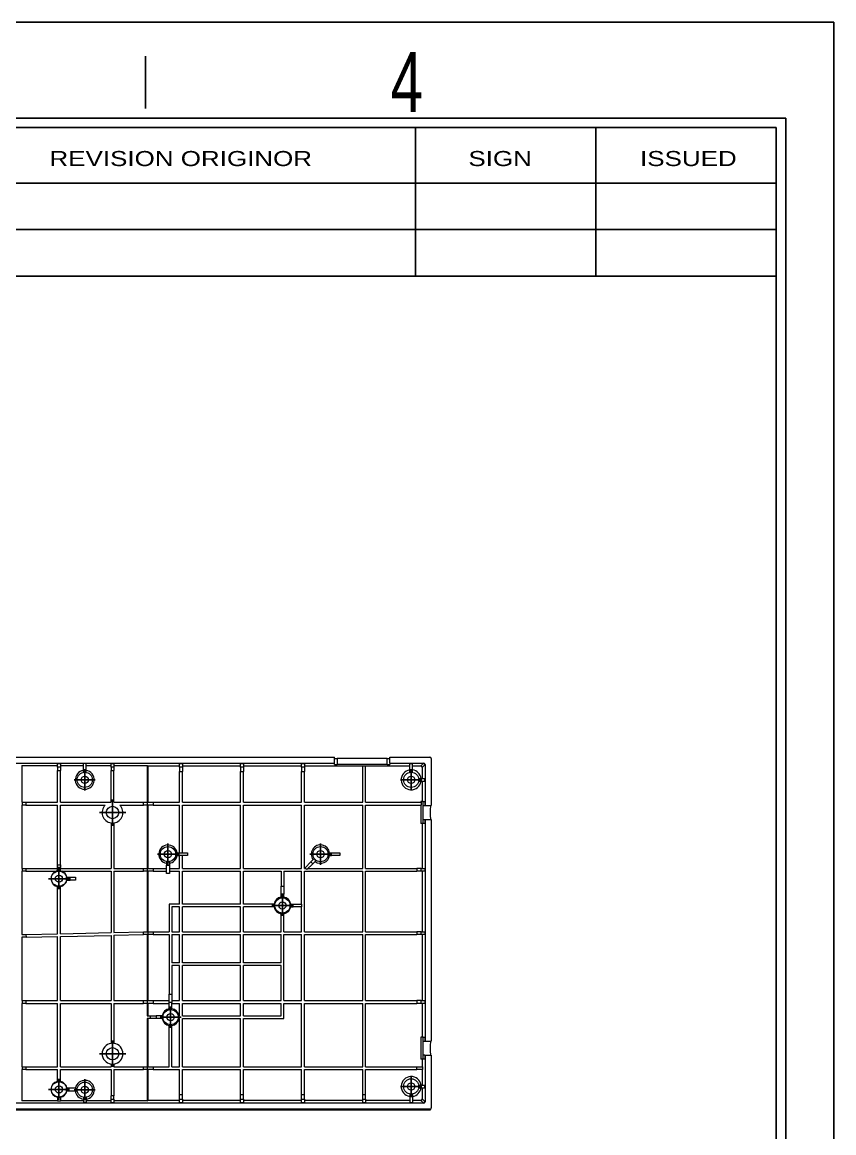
# Model space of a CAD drawing. Header units: millimetres. Extents: x 6 to 1033, y 5 to 730.
# Drawn here: x 740.2 to 1032.9, y 329.8 to 730.4 of the extents above; entities that cross this region are included whole.
import ezdxf

# ---------------------------------------------------------------- set-up
doc = ezdxf.new("R2010")
doc.units = ezdxf.units.MM
doc.header["$LTSCALE"] = 3.5
doc.layers.add('SLD-0', color=179, linetype='Continuous')
doc.styles.add('SLDTEXTSTYLE11', font='ARIAL.TTF', dxfattribs={"width": 1.2324})
doc.styles.add('SLDTEXTSTYLE6', font='GOTHIC.TTF', dxfattribs={"width": 0.7304})

# ---------------------------------------------------------------- blocks, each defined once
blk = doc.blocks.new('SW_CENTERMARKSYMBOL_4')
at = {"layer": 'SLD-0', "color": 0}
for p, q in [((-2.5, 0), (-3.8, 0)), ((0, 0), (-2.5, 0)), ((0, 2.5), (0, 3.8)), ((0, 0), (0, 2.5)), ((0, 0), (0, -2.5)), ((0, 0), (2.5, 0)), ((2.5, 0), (3.8, 0)), ((0, -2.5), (0, -3.8))]:
    blk.add_line(p, q, dxfattribs=at)
blk = doc.blocks.new('SW_CENTERMARKSYMBOL_5')
at = {"layer": 'SLD-0', "color": 0}
for p, q in [((-2.5, 0), (-3.8, 0)), ((0, 0), (-2.5, 0)), ((0, 2.5), (0, 3.8)), ((0, 0), (0, 2.5)), ((0, 0), (0, -2.5)), ((0, 0), (2.5, 0)), ((2.5, 0), (3.8, 0)), ((0, -2.5), (0, -3.8))]:
    blk.add_line(p, q, dxfattribs=at)
blk = doc.blocks.new('SW_CENTERMARKSYMBOL_6')
at = {"layer": 'SLD-0', "color": 0}
for p, q in [((-2.5, 0), (-3.8, 0)), ((0, 0), (-2.5, 0)), ((0, 2.5), (0, 3.8)), ((0, 0), (0, 2.5)), ((0, 0), (0, -2.5)), ((0, 0), (2.5, 0)), ((2.5, 0), (3.8, 0)), ((0, -2.5), (0, -3.8))]:
    blk.add_line(p, q, dxfattribs=at)
blk = doc.blocks.new('SW_CENTERMARKSYMBOL_8')
at = {"layer": 'SLD-0', "color": 0}
for p, q in [((-2.5, 0), (-3.8, 0)), ((0, 0), (-2.5, 0)), ((0, 2.5), (0, 3.8)), ((0, 0), (0, 2.5)), ((0, 0), (0, -2.5)), ((0, 0), (2.5, 0)), ((2.5, 0), (3.8, 0)), ((0, -2.5), (0, -3.8))]:
    blk.add_line(p, q, dxfattribs=at)
blk = doc.blocks.new('SW_CENTERMARKSYMBOL_9')
at = {"layer": 'SLD-0', "color": 0}
for p, q in [((-2.5, 0), (-3.8, 0)), ((0, 0), (-2.5, 0)), ((0, 2.5), (0, 3.8)), ((0, 0), (0, 2.5)), ((0, 0), (0, -2.5)), ((0, 0), (2.5, 0)), ((2.5, 0), (3.8, 0)), ((0, -2.5), (0, -3.8))]:
    blk.add_line(p, q, dxfattribs=at)
blk = doc.blocks.new('SW_CENTERMARKSYMBOL_10')
at = {"layer": 'SLD-0', "color": 0}
for p, q in [((0, 2.5), (0, 4.75)), ((-2.5, 0), (-4.75, 0)), ((0, 0), (-2.5, 0)), ((0, 0), (0, 2.5)), ((0, 0), (0, -2.5)), ((0, 0), (2.5, 0)), ((2.5, 0), (4.75, 0)), ((0, -2.5), (0, -4.75))]:
    blk.add_line(p, q, dxfattribs=at)
blk = doc.blocks.new('SW_CENTERMARKSYMBOL_11')
at = {"layer": 'SLD-0', "color": 0}
for p, q in [((0, 2.5), (0, 4.75)), ((-2.5, 0), (-4.75, 0)), ((0, 0), (-2.5, 0)), ((0, 0), (0, 2.5)), ((0, 0), (0, -2.5)), ((0, 0), (2.5, 0)), ((2.5, 0), (4.75, 0)), ((0, -2.5), (0, -4.75))]:
    blk.add_line(p, q, dxfattribs=at)
blk = doc.blocks.new('SW_CENTERMARKSYMBOL_14')
at = {"layer": 'SLD-0', "color": 0}
for p, q in [((-2.5, 0), (-3.8, 0)), ((0, 0), (-2.5, 0)), ((0, 2.5), (0, 3.8)), ((0, 0), (0, 2.5)), ((0, 0), (0, -2.5)), ((0, 0), (2.5, 0)), ((2.5, 0), (3.8, 0)), ((0, -2.5), (0, -3.8))]:
    blk.add_line(p, q, dxfattribs=at)
blk = doc.blocks.new('SW_CENTERMARKSYMBOL_16')
at = {"layer": 'SLD-0', "color": 0}
for p, q in [((-2.5, 0), (-3.8, 0)), ((0, 0), (-2.5, 0)), ((0, 2.5), (0, 3.8)), ((0, 0), (0, 2.5)), ((0, 0), (0, -2.5)), ((0, 0), (2.5, 0)), ((2.5, 0), (3.8, 0)), ((0, -2.5), (0, -3.8))]:
    blk.add_line(p, q, dxfattribs=at)
blk = doc.blocks.new('SW_CENTERMARKSYMBOL_17')
at = {"layer": 'SLD-0', "color": 0}
for p, q in [((-2.5, 0), (-3.8, 0)), ((0, 0), (-2.5, 0)), ((0, 2.5), (0, 3.8)), ((0, 0), (0, 2.5)), ((0, 0), (0, -2.5)), ((0, 0), (2.5, 0)), ((2.5, 0), (3.8, 0)), ((0, -2.5), (0, -3.8))]:
    blk.add_line(p, q, dxfattribs=at)
blk = doc.blocks.new('SW_CENTERMARKSYMBOL_18')
at = {"layer": 'SLD-0', "color": 0}
for p, q in [((-2.5, 0), (-3.8, 0)), ((0, 0), (-2.5, 0)), ((0, 2.5), (0, 3.8)), ((0, 0), (0, 2.5)), ((0, 0), (0, -2.5)), ((0, 0), (2.5, 0)), ((2.5, 0), (3.8, 0)), ((0, -2.5), (0, -3.8))]:
    blk.add_line(p, q, dxfattribs=at)
blk = doc.blocks.new('SW_CENTERMARKSYMBOL_20')
at = {"layer": 'SLD-0', "color": 0}
for p, q in [((-2.5, 0), (-3.8, 0)), ((0, 0), (-2.5, 0)), ((0, 2.5), (0, 3.8)), ((0, 0), (0, 2.5)), ((0, 0), (0, -2.5)), ((0, 0), (2.5, 0)), ((2.5, 0), (3.8, 0)), ((0, -2.5), (0, -3.8))]:
    blk.add_line(p, q, dxfattribs=at)

msp = doc.modelspace()

# ---------------------------------------------------------------- linework, layer by layer
at = {"color": 7, "linetype": 'Continuous', "lineweight": 15}
for p, q in [((638.402, 465.28), (852.803, 465.28)), ((852.803, 463.08), (852.803, 465.28)), ((853.803, 464.756), (853.803, 462.556)), ((871.803, 464.756), (853.803, 464.756)), ((871.803, 462.556), (871.803, 464.756)), ((872.803, 463.08), (872.803, 465.28)), ((872.803, 465.28), (887.203, 465.28)), ((887.703, 464.78), (887.703, 447.78)), ((640.602, 463.08), (852.803, 463.08)), ((740.286, 462.274), (740.103, 462.09)), ((740.286, 462.274), (753.003, 462.274)), ((740.286, 448.98), (740.286, 462.274)), ((753.003, 462.944), (754.003, 462.944)), ((753.003, 461.684), (753.003, 462.944)), ((754.003, 461.684), (753.003, 461.684)), ((753.003, 461.684), (753.003, 460.447)), ((754.003, 462.944), (754.003, 461.684)), ((754.003, 462.274), (762.303, 462.274)), ((754.003, 461.684), (754.003, 460.447)), ((763.303, 462.918), (762.303, 462.918)), ((762.303, 459.811), (762.303, 462.918)), ((763.303, 459.811), (763.303, 462.918)), ((763.303, 462.274), (772.303, 462.274)), ((772.303, 462.944), (773.303, 462.944)), ((772.303, 461.684), (772.303, 462.944)), ((773.303, 461.684), (772.303, 461.684)), ((772.303, 461.684), (772.303, 460.447)), ((773.303, 462.944), (773.303, 461.684)), ((773.303, 462.274), (785.319, 462.274)), ((773.303, 461.684), (773.303, 460.447)), ((785.319, 462.274), (785.503, 462.09)), ((785.319, 462.274), (785.319, 448.98)), ((785.503, 462.09), (797.003, 462.09)), ((785.503, 462.09), (785.503, 448.98)), ((797.003, 462.944), (798.003, 462.944)), ((797.003, 461.684), (797.003, 462.944)), ((798.003, 461.684), (797.003, 461.684)), ((797.003, 461.684), (797.003, 460.08)), ((798.003, 462.944), (798.003, 461.684)), ((798.003, 462.09), (819.003, 462.09)), ((798.003, 461.684), (798.003, 460.08)), ((819.003, 462.944), (820.003, 462.944)), ((819.003, 461.684), (819.003, 462.944)), ((819.003, 461.684), (819.003, 460.08)), ((820.003, 461.684), (819.003, 461.684)), ((820.003, 462.944), (820.003, 461.684)), ((820.003, 462.09), (841.003, 462.09)), ((820.003, 461.684), (820.003, 460.08)), ((841.003, 462.944), (842.003, 462.944)), ((841.003, 461.684), (841.003, 462.944)), ((842.003, 461.684), (841.003, 461.684)), ((841.003, 461.684), (841.003, 460.08)), ((842.003, 462.944), (842.003, 461.684)), ((842.003, 462.09), (863.003, 462.09)), ((842.003, 461.684), (842.003, 460.08)), ((852.803, 462.583), (852.803, 463.08)), ((871.803, 462.556), (853.803, 462.556)), ((863.003, 462.143), (864.003, 462.143)), ((863.003, 448.98), (863.003, 462.143)), ((864.003, 448.98), (864.003, 462.143)), ((864.003, 462.09), (880.003, 462.09)), ((872.803, 463.08), (872.803, 462.583)), ((872.803, 463.08), (885.003, 463.08)), ((880.003, 462.918), (881.003, 462.918)), ((880.003, 459.811), (880.003, 462.918)), ((881.003, 459.811), (881.003, 462.918)), ((881.003, 462.09), (884.013, 462.09)), ((884.013, 462.09), (885.003, 463.08)), ((885.503, 462.58), (884.513, 461.591)), ((884.513, 461.591), (884.513, 457.58)), ((885.503, 462.58), (885.503, 447.78)), ((753.003, 460.447), (754.003, 460.447)), ((753.003, 448.98), (753.003, 460.447)), ((754.003, 448.98), (754.003, 460.447)), ((772.303, 460.447), (773.303, 460.447)), ((772.303, 448.997), (772.303, 460.447)), ((773.303, 448.997), (773.303, 460.447)), ((797.003, 460.08), (798.003, 460.08)), ((797.003, 448.98), (797.003, 460.08)), ((798.003, 448.98), (798.003, 460.08)), ((819.003, 460.08), (820.003, 460.08)), ((819.003, 448.98), (819.003, 460.08)), ((820.003, 448.98), (820.003, 460.08)), ((841.003, 460.08), (842.003, 460.08)), ((841.003, 448.98), (841.003, 460.08)), ((842.003, 448.98), (842.003, 460.08)), ((883.233, 457.58), (885.34, 457.58)), ((885.34, 457.58), (885.34, 456.58)), ((883.233, 456.58), (885.34, 456.58)), ((884.513, 456.58), (884.513, 449.28)), ((740.286, 448.98), (740.304, 448.98)), ((740.304, 447.98), (740.304, 448.98)), ((740.304, 448.98), (741.603, 448.98)), ((741.603, 448.98), (741.603, 447.98)), ((741.603, 448.98), (753.003, 448.98)), ((754.003, 448.98), (772.192, 448.98)), ((773.413, 448.98), (784.003, 448.98)), ((784.003, 447.98), (784.003, 448.98)), ((784.003, 448.98), (785.301, 448.98)), ((785.301, 448.98), (785.301, 447.98)), ((785.319, 448.98), (785.301, 448.98)), ((785.397, 447.98), (785.397, 448.98)), ((785.397, 448.98), (787.45, 448.98)), ((787.45, 448.98), (787.45, 447.98)), ((787.45, 448.98), (797.003, 448.98)), ((798.003, 448.98), (819.003, 448.98)), ((820.003, 448.98), (841.003, 448.98)), ((842.003, 448.98), (863.003, 448.98)), ((864.003, 448.98), (884.065, 448.98)), ((884.013, 449.28), (884.013, 448.98)), ((884.866, 449.28), (884.013, 449.28)), ((884.065, 448.98), (884.065, 447.98)), ((884.866, 447.78), (884.866, 449.28)), ((884.866, 449.28), (885.366, 449.28)), ((885.366, 449.28), (885.366, 447.78)), ((740.286, 425.13), (740.286, 447.98)), ((740.286, 447.98), (740.304, 447.98)), ((741.603, 447.98), (740.304, 447.98)), ((741.603, 447.98), (753.003, 447.98)), ((753.003, 426.43), (753.003, 447.98)), ((754.003, 447.98), (770.2, 447.98)), ((754.003, 426.43), (754.003, 447.98)), ((775.405, 447.98), (784.003, 447.98)), ((785.301, 447.98), (784.003, 447.98)), ((785.319, 447.98), (785.301, 447.98)), ((785.319, 447.98), (785.319, 425.13)), ((787.45, 447.98), (785.397, 447.98)), ((785.503, 447.98), (785.503, 425.13)), ((787.45, 447.98), (797.003, 447.98)), ((797.003, 430.78), (797.003, 447.98)), ((798.003, 447.98), (819.003, 447.98)), ((798.003, 430.78), (798.003, 447.98)), ((819.003, 425.13), (819.003, 447.98)), ((820.003, 447.98), (841.003, 447.98)), ((820.003, 425.13), (820.003, 447.98)), ((841.003, 425.13), (841.003, 447.98)), ((842.003, 447.98), (863.003, 447.98)), ((842.003, 425.13), (842.003, 447.98)), ((863.003, 425.13), (863.003, 447.98)), ((864.003, 447.98), (884.065, 447.98)), ((864.003, 425.13), (864.003, 447.98)), ((884.013, 447.98), (884.013, 441.28)), ((884.741, 447.78), (884.866, 447.78)), ((884.866, 447.78), (885.366, 447.78)), ((885.503, 447.78), (885.366, 447.78)), ((885.503, 447.78), (887.703, 447.78)), ((772.303, 441.564), (772.303, 425.13)), ((773.303, 441.564), (773.303, 425.13)), ((884.866, 441.28), (884.013, 441.28)), ((884.513, 441.28), (884.513, 425.13)), ((884.866, 442.78), (884.741, 442.78)), ((884.866, 441.28), (884.866, 442.78)), ((884.866, 442.78), (885.366, 442.78)), ((885.366, 441.28), (884.866, 441.28)), ((885.366, 442.78), (885.503, 442.78)), ((885.366, 442.78), (885.366, 441.28)), ((885.503, 442.78), (885.503, 362.78)), ((885.503, 442.78), (887.703, 442.78)), ((887.703, 442.78), (887.703, 362.78)), ((795.587, 430.78), (796.803, 430.78)), ((795.587, 429.78), (796.803, 429.78)), ((796.803, 429.78), (796.803, 430.78)), ((796.803, 430.78), (799.803, 430.78)), ((799.803, 429.78), (796.803, 429.78)), ((797.003, 425.13), (797.003, 429.78)), ((798.003, 425.13), (798.003, 429.78)), ((799.803, 430.78), (799.803, 429.78)), ((845.481, 428.665), (844.338, 427.522)), ((850.587, 430.78), (851.803, 430.78)), ((850.587, 429.78), (851.803, 429.78)), ((851.803, 429.78), (851.803, 430.78)), ((851.803, 430.78), (854.803, 430.78)), ((854.803, 429.78), (851.803, 429.78)), ((854.803, 430.78), (854.803, 429.78)), ((740.286, 425.13), (740.304, 425.13)), ((740.304, 424.13), (740.304, 425.13)), ((740.304, 425.13), (741.603, 425.13)), ((741.603, 425.13), (741.603, 424.13)), ((741.603, 425.13), (753.003, 425.13)), ((753.003, 426.43), (754.003, 426.43)), ((753.003, 425.43), (753.003, 426.43)), ((754.003, 425.43), (753.003, 425.43)), ((753.003, 424.188), (753.003, 425.43)), ((754.003, 426.43), (754.003, 425.43)), ((754.003, 424.188), (754.003, 425.43)), ((754.003, 425.13), (772.303, 425.13)), ((773.303, 425.13), (784.003, 425.13)), ((784.003, 424.13), (784.003, 425.13)), ((784.003, 425.13), (785.301, 425.13)), ((785.301, 425.13), (785.301, 424.13)), ((785.319, 425.13), (785.301, 425.13)), ((785.397, 424.13), (785.397, 425.13)), ((785.397, 425.13), (787.45, 425.13)), ((787.45, 425.13), (787.45, 424.13)), ((787.45, 425.13), (792.303, 425.13)), ((792.303, 427.496), (792.303, 426.28)), ((792.303, 426.28), (793.303, 426.28)), ((792.303, 423.28), (792.303, 426.28)), ((793.303, 427.496), (793.303, 426.28)), ((793.303, 426.28), (793.303, 423.28)), ((793.303, 425.13), (797.003, 425.13)), ((798.003, 425.13), (819.003, 425.13)), ((820.003, 425.13), (841.003, 425.13)), ((842.003, 425.13), (842.487, 425.13)), ((842.217, 425.401), (844.338, 427.522)), ((842.924, 424.694), (842.217, 425.401)), ((845.045, 426.815), (842.924, 424.694)), ((843.36, 425.13), (863.003, 425.13)), ((844.338, 427.522), (845.045, 426.815)), ((846.188, 427.958), (845.045, 426.815)), ((864.003, 425.13), (882.503, 425.13)), ((882.503, 425.13), (882.503, 424.13)), ((884.106, 425.13), (882.503, 425.13)), ((884.106, 424.13), (884.106, 425.13)), ((884.106, 425.13), (885.366, 425.13)), ((885.366, 425.13), (885.366, 424.13)), ((740.286, 401.284), (740.286, 424.13)), ((740.286, 424.13), (740.304, 424.13)), ((741.603, 424.13), (740.304, 424.13)), ((741.603, 424.13), (752.66, 424.13)), ((754.346, 424.13), (772.303, 424.13)), ((756.26, 421.93), (757.503, 421.93)), ((756.26, 420.93), (757.503, 420.93)), ((757.503, 420.93), (757.503, 421.93)), ((757.503, 421.93), (759.503, 421.93)), ((759.503, 420.93), (757.503, 420.93)), ((759.503, 421.93), (759.503, 420.93)), ((772.303, 424.13), (772.303, 401.99)), ((773.303, 424.13), (784.003, 424.13)), ((773.303, 424.13), (773.303, 402.012)), ((785.301, 424.13), (784.003, 424.13)), ((785.319, 424.13), (785.301, 424.13)), ((785.319, 424.13), (785.319, 402.276)), ((787.45, 424.13), (785.397, 424.13)), ((785.503, 424.13), (785.503, 402.28)), ((787.45, 424.13), (792.303, 424.13)), ((793.303, 423.28), (792.303, 423.28)), ((793.303, 424.13), (797.003, 424.13)), ((797.003, 412.285), (797.003, 424.13)), ((798.003, 424.13), (819.003, 424.13)), ((798.003, 412.285), (798.003, 424.13)), ((819.003, 412.285), (819.003, 424.13)), ((820.003, 424.13), (833.558, 424.13)), ((820.003, 412.285), (820.003, 424.13)), ((833.558, 424.13), (833.558, 418.785)), ((834.558, 424.13), (841.003, 424.13)), ((834.558, 424.13), (834.558, 418.785)), ((841.003, 412.285), (841.003, 424.13)), ((842.003, 424.13), (863.003, 424.13)), ((842.003, 402.28), (842.003, 424.13)), ((863.003, 402.28), (863.003, 424.13)), ((864.003, 402.28), (864.003, 424.13)), ((864.003, 424.13), (882.503, 424.13)), ((884.106, 424.13), (882.503, 424.13)), ((885.366, 424.13), (884.106, 424.13)), ((884.513, 424.13), (884.513, 402.28)), ((753.003, 401.564), (753.003, 418.646)), ((754.003, 401.586), (754.003, 418.646)), ((833.558, 418.785), (834.558, 418.785)), ((833.558, 415.785), (833.558, 418.785)), ((834.558, 418.785), (834.558, 415.785)), ((833.558, 414.569), (833.558, 415.785)), ((834.558, 415.785), (833.558, 415.785)), ((834.558, 414.569), (834.558, 415.785)), ((793.253, 412.285), (793.253, 402.28)), ((797.003, 412.285), (793.253, 412.285)), ((794.253, 411.285), (794.253, 402.28)), ((797.003, 411.285), (794.253, 411.285)), ((797.003, 402.28), (797.003, 411.285)), ((819.003, 412.285), (798.003, 412.285)), ((819.003, 411.285), (798.003, 411.285)), ((798.003, 402.28), (798.003, 411.285)), ((819.003, 402.28), (819.003, 411.285)), ((831.088, 412.285), (820.003, 412.285)), ((831.088, 411.285), (820.003, 411.285)), ((820.003, 402.28), (820.003, 411.285)), ((833.558, 402.28), (833.558, 408.815)), ((834.558, 402.28), (834.558, 408.815)), ((836.842, 412.285), (838.003, 412.285)), ((836.842, 411.285), (838.003, 411.285)), ((838.003, 411.285), (838.003, 412.285)), ((838.003, 412.285), (841.003, 412.285)), ((841.003, 411.285), (838.003, 411.285)), ((841.003, 412.285), (841.003, 411.285)), ((841.003, 402.28), (841.003, 411.285)), ((740.092, 401.28), (741.591, 401.313)), ((741.591, 401.313), (753.003, 401.564)), ((741.591, 401.313), (741.613, 400.313)), ((754.003, 401.586), (772.303, 401.99)), ((754.003, 400.586), (772.303, 400.989)), ((754.003, 377.43), (754.003, 400.586)), ((772.303, 400.989), (772.303, 377.43)), ((773.303, 402.012), (783.992, 402.247)), ((773.303, 401.011), (784.014, 401.247)), ((773.303, 401.011), (773.303, 377.43)), ((783.992, 402.247), (785.492, 402.28)), ((784.014, 401.247), (783.992, 402.247)), ((785.514, 401.28), (784.014, 401.247)), ((785.319, 401.276), (785.319, 377.43)), ((785.397, 402.278), (785.397, 402.28)), ((785.397, 402.28), (787.45, 402.28)), ((785.492, 402.28), (785.514, 401.28)), ((785.503, 401.28), (785.503, 377.43)), ((787.45, 401.28), (785.508, 401.28)), ((787.45, 402.28), (787.45, 401.28)), ((787.45, 402.28), (793.253, 402.28)), ((787.45, 401.28), (793.253, 401.28)), ((793.253, 401.28), (793.253, 379.78)), ((794.253, 402.28), (797.003, 402.28)), ((794.253, 401.28), (797.003, 401.28)), ((794.253, 401.28), (794.253, 391.133)), ((797.003, 391.133), (797.003, 401.28)), ((798.003, 402.28), (819.003, 402.28)), ((798.003, 401.28), (819.003, 401.28)), ((798.003, 391.133), (798.003, 401.28)), ((819.003, 391.133), (819.003, 401.28)), ((820.003, 402.28), (833.558, 402.28)), ((820.003, 391.133), (820.003, 401.28)), ((820.003, 401.28), (833.558, 401.28)), ((833.558, 391.133), (833.558, 401.28)), ((834.558, 402.28), (841.003, 402.28)), ((834.558, 401.28), (841.003, 401.28)), ((834.558, 377.43), (834.558, 401.28)), ((841.003, 377.43), (841.003, 401.28)), ((842.003, 402.28), (863.003, 402.28)), ((842.003, 401.28), (863.003, 401.28)), ((842.003, 377.43), (842.003, 401.28)), ((863.003, 377.43), (863.003, 401.28)), ((864.003, 402.28), (882.503, 402.28)), ((864.003, 377.43), (864.003, 401.28)), ((864.003, 401.28), (882.503, 401.28)), ((882.503, 402.28), (882.503, 401.28)), ((884.106, 402.28), (882.503, 402.28)), ((884.106, 401.28), (882.503, 401.28)), ((884.106, 401.28), (884.106, 402.28)), ((884.106, 402.28), (885.366, 402.28)), ((885.366, 401.28), (884.106, 401.28)), ((884.513, 401.28), (884.513, 377.43)), ((885.366, 402.28), (885.366, 401.28)), ((741.613, 400.313), (740.114, 400.28)), ((740.286, 377.43), (740.286, 400.284)), ((741.613, 400.313), (753.003, 400.564)), ((753.003, 377.43), (753.003, 400.564)), ((797.003, 391.133), (794.253, 391.133)), ((797.003, 390.133), (794.253, 390.133)), ((794.253, 390.133), (794.253, 379.78)), ((797.003, 377.43), (797.003, 390.133)), ((819.003, 391.133), (798.003, 391.133)), ((819.003, 390.133), (798.003, 390.133)), ((798.003, 377.43), (798.003, 390.133)), ((819.003, 377.43), (819.003, 390.133)), ((833.558, 391.133), (820.003, 391.133)), ((833.558, 390.133), (820.003, 390.133)), ((820.003, 377.43), (820.003, 390.133)), ((833.558, 377.43), (833.558, 390.133)), ((740.286, 377.43), (740.304, 377.43)), ((740.304, 376.43), (740.304, 377.43)), ((740.304, 377.43), (741.603, 377.43)), ((741.603, 377.43), (741.603, 376.43)), ((741.603, 377.43), (753.003, 377.43)), ((754.003, 377.43), (772.303, 377.43)), ((773.303, 377.43), (784.003, 377.43)), ((784.003, 376.43), (784.003, 377.43)), ((784.003, 377.43), (785.301, 377.43)), ((785.301, 377.43), (785.301, 376.43)), ((785.319, 377.43), (785.301, 377.43)), ((785.397, 376.43), (785.397, 377.43)), ((785.397, 377.43), (787.45, 377.43)), ((787.45, 377.43), (787.45, 376.43)), ((787.45, 377.43), (793.253, 377.43)), ((793.253, 379.78), (794.253, 379.78)), ((793.253, 376.78), (793.253, 379.78)), ((793.253, 374.264), (793.253, 376.78)), ((794.253, 376.78), (793.253, 376.78)), ((794.253, 379.78), (794.253, 376.78)), ((794.253, 377.43), (797.003, 377.43)), ((794.253, 374.264), (794.253, 376.78)), ((798.003, 377.43), (819.003, 377.43)), ((820.003, 377.43), (833.558, 377.43)), ((834.558, 377.43), (841.003, 377.43)), ((842.003, 377.43), (863.003, 377.43)), ((864.003, 377.43), (882.503, 377.43)), ((882.503, 377.43), (882.503, 376.43)), ((884.106, 377.43), (882.503, 377.43)), ((884.106, 376.43), (884.106, 377.43)), ((884.106, 377.43), (885.366, 377.43)), ((885.366, 377.43), (885.366, 376.43)), ((740.286, 353.58), (740.286, 376.43)), ((740.286, 376.43), (740.304, 376.43)), ((741.603, 376.43), (740.304, 376.43)), ((741.603, 376.43), (753.003, 376.43)), ((753.003, 353.58), (753.003, 376.43)), ((754.003, 376.43), (772.303, 376.43)), ((754.003, 353.58), (754.003, 376.43)), ((772.303, 376.43), (772.303, 361.997)), ((773.303, 376.43), (784.003, 376.43)), ((773.303, 376.43), (773.303, 361.997)), ((785.301, 376.43), (784.003, 376.43)), ((785.319, 376.43), (785.301, 376.43)), ((785.319, 376.43), (785.319, 371.98)), ((787.45, 376.43), (785.397, 376.43)), ((785.503, 376.43), (785.503, 371.98)), ((787.45, 376.43), (793.253, 376.43)), ((794.253, 376.43), (797.003, 376.43)), ((797.003, 371.98), (797.003, 376.43)), ((798.003, 376.43), (819.003, 376.43)), ((798.003, 371.98), (798.003, 376.43)), ((819.003, 371.98), (819.003, 376.43)), ((820.003, 376.43), (833.558, 376.43)), ((820.003, 371.98), (820.003, 376.43)), ((833.558, 371.98), (833.558, 376.43)), ((834.558, 376.43), (841.003, 376.43)), ((834.558, 370.98), (834.558, 376.43)), ((841.003, 353.58), (841.003, 376.43)), ((842.003, 376.43), (863.003, 376.43)), ((842.003, 353.58), (842.003, 376.43)), ((863.003, 353.58), (863.003, 376.43)), ((864.003, 353.58), (864.003, 376.43)), ((864.003, 376.43), (882.503, 376.43)), ((884.106, 376.43), (882.503, 376.43)), ((885.366, 376.43), (884.106, 376.43)), ((884.513, 376.43), (884.513, 364.28)), ((785.319, 371.98), (786.503, 371.98)), ((785.319, 370.98), (785.319, 353.58)), ((786.503, 370.98), (785.319, 370.98)), ((785.503, 370.98), (785.503, 353.58)), ((786.503, 370.98), (786.503, 371.98)), ((786.503, 371.98), (788.503, 371.98)), ((788.503, 370.98), (786.503, 370.98)), ((788.503, 371.98), (788.503, 370.98)), ((790.969, 371.98), (788.503, 371.98)), ((790.969, 370.98), (788.503, 370.98)), ((796.723, 371.98), (797.003, 371.98)), ((796.723, 370.98), (797.003, 370.98)), ((797.003, 353.58), (797.003, 370.98)), ((798.003, 371.98), (819.003, 371.98)), ((798.003, 370.98), (819.003, 370.98)), ((798.003, 353.58), (798.003, 370.98)), ((819.003, 353.58), (819.003, 370.98)), ((820.003, 371.98), (833.558, 371.98)), ((820.003, 370.98), (834.558, 370.98)), ((820.003, 353.58), (820.003, 370.98)), ((793.253, 353.58), (793.253, 368.51)), ((794.253, 353.58), (794.253, 368.51)), ((884.013, 364.28), (884.013, 356.28)), ((884.866, 364.28), (884.013, 364.28)), ((884.741, 362.78), (884.866, 362.78)), ((884.866, 362.78), (884.866, 364.28)), ((884.866, 364.28), (885.366, 364.28)), ((884.866, 362.78), (885.366, 362.78)), ((885.366, 364.28), (885.366, 362.78)), ((885.503, 362.78), (885.366, 362.78)), ((885.503, 362.78), (887.703, 362.78)), ((884.866, 357.78), (884.741, 357.78)), ((884.866, 356.28), (884.866, 357.78)), ((885.366, 357.78), (884.866, 357.78)), ((885.366, 357.78), (885.366, 356.28)), ((885.366, 357.78), (885.503, 357.78)), ((885.503, 357.78), (885.503, 340.98)), ((885.503, 357.78), (887.703, 357.78)), ((887.703, 357.78), (887.703, 338.78)), ((740.286, 353.58), (740.304, 353.58)), ((740.286, 341.287), (740.286, 352.58)), ((740.286, 352.58), (740.304, 352.58)), ((740.304, 352.58), (740.304, 353.58)), ((740.304, 353.58), (741.603, 353.58)), ((741.603, 352.58), (740.304, 352.58)), ((741.603, 353.58), (741.603, 352.58)), ((741.603, 353.58), (753.003, 353.58)), ((741.603, 352.58), (753.003, 352.58)), ((753.003, 348.214), (753.003, 352.58)), ((754.003, 353.58), (772.303, 353.58)), ((754.003, 352.58), (772.303, 352.58)), ((754.003, 348.214), (754.003, 352.58)), ((772.303, 354.564), (772.303, 353.58)), ((772.303, 352.58), (772.303, 343.113)), ((773.303, 354.564), (773.303, 353.58)), ((773.303, 353.58), (784.003, 353.58)), ((773.303, 352.58), (784.003, 352.58)), ((773.303, 352.58), (773.303, 343.113)), ((784.003, 352.58), (784.003, 353.58)), ((784.003, 353.58), (785.301, 353.58)), ((785.301, 352.58), (784.003, 352.58)), ((785.301, 353.58), (785.301, 352.58)), ((785.319, 353.58), (785.301, 353.58)), ((785.319, 352.58), (785.301, 352.58)), ((785.319, 352.58), (785.319, 341.287)), ((785.397, 352.58), (785.397, 353.58)), ((785.397, 353.58), (787.45, 353.58)), ((787.45, 352.58), (785.397, 352.58)), ((785.503, 352.58), (785.503, 341.47)), ((787.45, 353.58), (787.45, 352.58)), ((787.45, 353.58), (793.253, 353.58)), ((787.45, 352.58), (797.003, 352.58)), ((794.253, 353.58), (797.003, 353.58)), ((797.003, 343.48), (797.003, 352.58)), ((798.003, 353.58), (819.003, 353.58)), ((798.003, 352.58), (819.003, 352.58)), ((798.003, 343.48), (798.003, 352.58)), ((819.003, 343.48), (819.003, 352.58)), ((820.003, 353.58), (841.003, 353.58)), ((820.003, 352.58), (841.003, 352.58)), ((820.003, 343.48), (820.003, 352.58)), ((841.003, 343.48), (841.003, 352.58)), ((842.003, 353.58), (863.003, 353.58)), ((842.003, 352.58), (863.003, 352.58)), ((842.003, 343.48), (842.003, 352.58)), ((863.003, 343.48), (863.003, 352.58)), ((864.003, 353.58), (882.565, 353.58)), ((864.003, 352.58), (882.565, 352.58)), ((864.003, 343.48), (864.003, 352.58)), ((882.565, 352.58), (882.565, 353.58)), ((882.565, 353.58), (884.619, 353.58)), ((884.619, 352.58), (882.565, 352.58)), ((884.866, 356.28), (884.013, 356.28)), ((884.513, 356.28), (884.513, 353.58)), ((884.513, 352.58), (884.513, 346.98)), ((884.619, 353.58), (884.619, 352.58)), ((885.366, 356.28), (884.866, 356.28)), ((756.26, 345.93), (759.503, 345.93)), ((756.26, 344.93), (759.479, 344.93)), ((759.503, 345.93), (759.503, 345.807)), ((883.233, 346.98), (885.34, 346.98)), ((883.233, 345.98), (885.34, 345.98)), ((884.513, 345.98), (884.513, 341.97)), ((885.34, 346.98), (885.34, 345.98)), ((740.286, 341.287), (740.103, 341.47)), ((753.003, 341.287), (740.286, 341.287)), ((753.003, 342.673), (753.003, 341.208)), ((754.003, 341.208), (753.003, 341.208)), ((754.003, 342.673), (754.003, 341.208)), ((762.303, 341.287), (754.003, 341.287)), ((762.303, 342.549), (762.303, 340.643)), ((763.303, 340.643), (762.303, 340.643)), ((763.303, 342.549), (763.303, 340.643)), ((772.303, 341.287), (763.303, 341.287)), ((773.303, 343.113), (772.303, 343.113)), ((772.303, 341.877), (772.303, 343.113)), ((772.303, 340.616), (772.303, 341.877)), ((772.303, 341.877), (773.303, 341.877)), ((773.303, 340.616), (772.303, 340.616)), ((773.303, 341.877), (773.303, 343.113)), ((773.303, 341.877), (773.303, 340.616)), ((785.319, 341.287), (773.303, 341.287)), ((785.319, 341.287), (785.503, 341.47)), ((797.003, 341.47), (785.503, 341.47)), ((798.003, 343.48), (797.003, 343.48)), ((797.003, 341.877), (797.003, 343.48)), ((797.003, 340.616), (797.003, 341.877)), ((797.003, 341.877), (798.003, 341.877)), ((798.003, 340.616), (797.003, 340.616)), ((798.003, 341.877), (798.003, 343.48)), ((798.003, 341.877), (798.003, 340.616)), ((819.003, 341.47), (798.003, 341.47)), ((820.003, 343.48), (819.003, 343.48)), ((819.003, 341.877), (819.003, 343.48)), ((819.003, 340.616), (819.003, 341.877)), ((819.003, 341.877), (820.003, 341.877)), ((820.003, 340.616), (819.003, 340.616)), ((820.003, 341.877), (820.003, 343.48)), ((820.003, 341.877), (820.003, 340.616)), ((841.003, 341.47), (820.003, 341.47)), ((842.003, 343.48), (841.003, 343.48)), ((841.003, 341.877), (841.003, 343.48)), ((841.003, 341.877), (842.003, 341.877)), ((841.003, 340.616), (841.003, 341.877)), ((842.003, 340.616), (841.003, 340.616)), ((842.003, 341.877), (842.003, 343.48)), ((842.003, 341.877), (842.003, 340.616)), ((863.003, 341.47), (842.003, 341.47)), ((864.003, 343.48), (863.003, 343.48)), ((863.003, 341.877), (863.003, 343.48)), ((863.003, 341.877), (864.003, 341.877)), ((863.003, 340.616), (863.003, 341.877)), ((864.003, 340.616), (863.003, 340.616)), ((864.003, 341.877), (864.003, 343.48)), ((864.003, 341.877), (864.003, 340.616)), ((880.003, 341.47), (864.003, 341.47)), ((880.003, 343.749), (880.003, 340.643)), ((880.003, 340.643), (881.003, 340.643)), ((881.003, 343.749), (881.003, 340.643)), ((884.013, 341.47), (881.003, 341.47)), ((885.003, 340.48), (884.013, 341.47)), ((884.513, 341.97), (885.503, 340.98)), ((887.202, 338.28), (638.403, 338.28)), ((638.455, 338.03), (887.15, 338.03)), ((885.003, 340.48), (640.602, 340.48))]:
    msp.add_line(p, q, dxfattribs=at)
for centre, radius in [((762.803, 457.08), 2.75), ((762.803, 457.08), 1.3), ((880.503, 457.08), 2.75), ((880.503, 457.08), 1.3), ((772.803, 445.28), 2.25), ((792.803, 430.28), 2.75), ((847.803, 430.28), 2.75), ((792.803, 430.28), 1.3), ((847.803, 430.28), 1.3), ((753.503, 421.43), 2.75), ((753.503, 421.43), 1.3), ((834.058, 411.785), 2.75), ((834.058, 411.785), 1.3), ((793.753, 371.48), 2.75), ((793.753, 371.48), 1.3), ((772.803, 358.28), 2.25), ((880.503, 346.48), 2.75), ((753.503, 345.43), 2.75), ((753.503, 345.43), 1.3), ((762.803, 345.28), 2.75), ((762.803, 345.28), 1.3), ((880.503, 346.48), 1.3)]:
    msp.add_circle(centre, radius, dxfattribs=at)
for centre, radius, start, end in [((762.803, 457.08), 3.42, 98.40582, 81.59418), ((762.803, 457.08), 2.776, 79.62423, 100.37577), ((880.503, 457.08), 3.604, 97.97539, 352.02461), ((880.503, 457.08), 2.776, 79.62423, 100.37577), ((880.503, 457.08), 3.604, 7.97539, 82.02461), ((880.503, 457.08), 2.776, 349.62423, 10.37577), ((772.803, 445.28), 3.75, 97.66226, 99.36679), ((772.803, 445.28), 3.75, 80.63321, 82.33774), ((772.803, 445.28), 3.75, 133.94552, 262.33774), ((772.803, 445.28), 3.75, 277.66226, 46.05448), ((792.803, 430.28), 3.326, 8.64586, 261.35414), ((847.803, 430.28), 3.326, 8.64586, 216.35414), ((792.803, 430.28), 3.326, 278.64586, 351.35414), ((792.803, 430.28), 2.829, 349.81841, 10.18159), ((847.803, 430.28), 2.829, 214.81841, 235.18159), ((847.803, 430.28), 3.326, 233.64586, 351.35414), ((847.803, 430.28), 2.829, 349.81841, 10.18159), ((792.803, 430.28), 2.829, 259.81841, 280.18159), ((753.503, 421.43), 2.881, 110.41388, 260.00542), ((753.503, 421.43), 2.829, 100.18159, 107.34056), ((753.503, 421.43), 2.802, 79.72224, 100.27776), ((753.503, 421.43), 2.829, 72.65944, 79.81841), ((753.503, 421.43), 2.881, 279.99458, 350.00542), ((753.503, 421.43), 2.881, 9.99458, 69.58612), ((753.503, 421.43), 2.802, 349.72224, 10.27776), ((753.503, 421.43), 2.829, 259.81841, 280.18159), ((834.058, 411.785), 3.064, 99.39112, 170.60888), ((834.058, 411.785), 2.829, 79.81841, 100.18159), ((834.058, 411.785), 3.064, 9.39112, 80.60888), ((834.058, 411.785), 3.064, 189.39112, 260.60888), ((834.058, 411.785), 3.012, 170.44406, 189.55594), ((834.058, 411.785), 3.012, 260.44406, 279.55594), ((834.058, 411.785), 3.064, 279.39112, 350.60888), ((834.058, 411.785), 2.829, 349.81841, 10.18159), ((793.753, 371.48), 3.064, 99.39112, 170.60888), ((793.753, 371.48), 2.829, 79.81841, 100.18159), ((793.753, 371.48), 3.064, 9.39112, 80.60888), ((793.753, 371.48), 3.064, 189.39112, 260.60888), ((793.753, 371.48), 2.829, 169.81841, 190.18159), ((793.753, 371.48), 3.064, 279.39112, 350.60888), ((793.753, 371.48), 3.012, 350.44406, 9.55594), ((793.753, 371.48), 3.012, 260.44406, 279.55594), ((772.803, 358.28), 3.75, 97.66226, 262.33774), ((772.803, 358.28), 3.75, 277.66226, 82.33774), ((762.803, 345.28), 3.42, 278.40582, 169.04497), ((880.503, 346.48), 3.604, 7.97539, 262.02461), ((753.503, 345.43), 2.881, 99.99458, 260.00542), ((753.503, 345.43), 2.829, 79.81841, 100.18159), ((753.503, 345.43), 2.881, 9.99458, 80.00542), ((753.503, 345.43), 2.881, 279.99458, 350.00542), ((753.503, 345.43), 2.802, 349.72224, 10.27776), ((762.803, 345.28), 3.42, 185.87327, 261.59418), ((762.803, 345.28), 3.342, 170.92809, 186.01184), ((880.503, 346.48), 3.604, 277.97539, 352.02461), ((880.503, 346.48), 2.776, 349.62423, 10.37577), ((753.503, 345.43), 2.802, 259.72224, 280.27776), ((762.803, 345.28), 2.776, 259.62423, 280.37577), ((880.503, 346.48), 2.776, 259.62423, 280.37577)]:
    msp.add_arc(centre, radius, start, end, dxfattribs=at)
for centre, major_axis, ratio, start_param, end_param in [((853.803, 464.783), (1, 0), 0.0261859, 3.1415927, 4.712389), ((871.803, 464.783), (1, 0), 0.0261859, 4.712389, 6.2831853), ((887.202, 464.78), (0.354, 0.354), 0.999315, 5.4981298, 7.0682409), ((853.803, 462.583), (1, 0), 0.0261859, 3.1415927, 4.712389), ((871.803, 462.583), (1, 0), 0.0261859, 4.712389, 6.2831853), ((884.013, 461.59), (-0.354, -0.354), 0.999315, 2.3565371, 3.9266482), ((885.002, 462.58), (-0.354, -0.354), 0.999315, 2.3565371, 3.9266482), ((884.741, 445.28), (0, 2.5), 0.0261859, 0, 3.1415927), ((887.441, 445.28), (0, 2.5), 0.0261859, 0, 3.1415927), ((884.741, 360.28), (0, 2.5), 0.0261859, 0, 3.1415927), ((887.441, 360.28), (0, 2.5), 0.0261859, 0, 3.1415927), ((884.013, 341.97), (-0.354, 0.354), 0.999315, 2.3565371, 3.9266482), ((885.002, 340.98), (-0.354, 0.354), 0.999315, 2.3565371, 3.9266482), ((887.202, 338.78), (-0.5, 0), 0.9996573, 1.5707963, 3.1415927)]:
    msp.add_ellipse(centre, major_axis=major_axis, ratio=ratio, start_param=start_param, end_param=end_param, dxfattribs=at)
at = {"color": 8, "linetype": 'Continuous', "lineweight": 15}
msp.add_ellipse((887.15, 338.78), major_axis=(0, 0.75), ratio=0.0087286, start_param=3.1415784, end_param=3.9826613, dxfattribs=at)
at = {"color": 7, "linetype": 'Continuous', "lineweight": 15}
for points, knots in [([(887.15, 338.038), (887.175, 338.036), (887.257, 338.03), (887.381, 338.079), (887.495, 338.161), (887.57, 338.252), (887.614, 338.338), (887.637, 338.411), (887.647, 338.464), (887.65, 338.499), (887.653, 338.537), (887.654, 338.574), (887.655, 338.601)], [0, 0, 0, 0, 0.0836946, 0.2687057, 0.4177464, 0.5436148, 0.6492409, 0.7344, 0.7953995, 0.8345624, 0.8820024, 1, 1, 1, 1]), ([(887.154, 338.038), (887.207, 338.052), (887.304, 338.077), (887.417, 338.162), (887.491, 338.251), (887.536, 338.337), (887.559, 338.409), (887.565, 338.447), (887.567, 338.462)], [0, 0, 0, 0, 0.25538461, 0.46952789, 0.6503769, 0.80214167, 0.92449918, 1, 1, 1, 1])]:
    msp.add_open_spline(points, degree=3, knots=knots, dxfattribs=at)
at = {"layer": 'SLD-0'}
for p, q in [((5.567, 730.358), (1032.873, 730.358)), ((1032.873, 730.358), (1032.873, 4.528)), ((44.362, 692.338), (1012.135, 692.338)), ((882.061, 692.338), (882.061, 638.798)), ((947.098, 692.338), (947.098, 638.798)), ((1012.135, 692.338), (1012.135, 25.266))]:
    msp.add_line(p, q, dxfattribs=at)
at = {"layer": 'SLD-0', "color": 6, "linetype": 'Continuous'}
for p, q in [((784.714, 699.251), (784.714, 718.093)), ((40.906, 695.795), (1015.591, 695.795)), ((1015.591, 695.795), (1015.591, 21.81))]:
    msp.add_line(p, q, dxfattribs=at)
at = {"layer": 'SLD-0', "color": 179, "linetype": 'Continuous'}
for p, q in [((625.306, 672.261), (1012.135, 672.261)), ((625.306, 655.529), (1012.135, 655.529)), ((625.306, 638.798), (1012.135, 638.798))]:
    msp.add_line(p, q, dxfattribs=at)

# ---------------------------------------------------------------- block references
at = {"layer": 'SLD-0', "color": 1}
for name, p in [('SW_CENTERMARKSYMBOL_4', (762.803, 457.08)), ('SW_CENTERMARKSYMBOL_16', (880.503, 457.08)), ('SW_CENTERMARKSYMBOL_11', (772.803, 445.28)), ('SW_CENTERMARKSYMBOL_20', (792.803, 430.28)), ('SW_CENTERMARKSYMBOL_18', (847.803, 430.28)), ('SW_CENTERMARKSYMBOL_9', (753.503, 421.43)), ('SW_CENTERMARKSYMBOL_14', (834.058, 411.785)), ('SW_CENTERMARKSYMBOL_6', (793.753, 371.48)), ('SW_CENTERMARKSYMBOL_10', (772.803, 358.28)), ('SW_CENTERMARKSYMBOL_8', (753.503, 345.43)), ('SW_CENTERMARKSYMBOL_5', (762.803, 345.28)), ('SW_CENTERMARKSYMBOL_17', (880.503, 346.48))]:
    msp.add_blockref(name, p, dxfattribs=at)

# ---------------------------------------------------------------- texts
at = {"layer": 'SLD-0', "insert": (873.042, 719.554), "char_height": 21.602, "attachment_point": 1, "style": 'SLDTEXTSTYLE6'}
msp.add_mtext('4', dxfattribs=at)
at = {"layer": 'SLD-0', "color": 179, "attachment_point": 1, "style": 'SLDTEXTSTYLE11'}
for s, insert, char_height in [('REVISION ORIGINOR', (750.079, 683.9), 5.43772), ('SIGN', (901.132, 683.9), 5.4377), ('ISSUED', (963.018, 683.9), 5.4377)]:
    msp.add_mtext(s, dxfattribs=dict(at, insert=insert, char_height=char_height))

doc.saveas('drawing.dxf')
